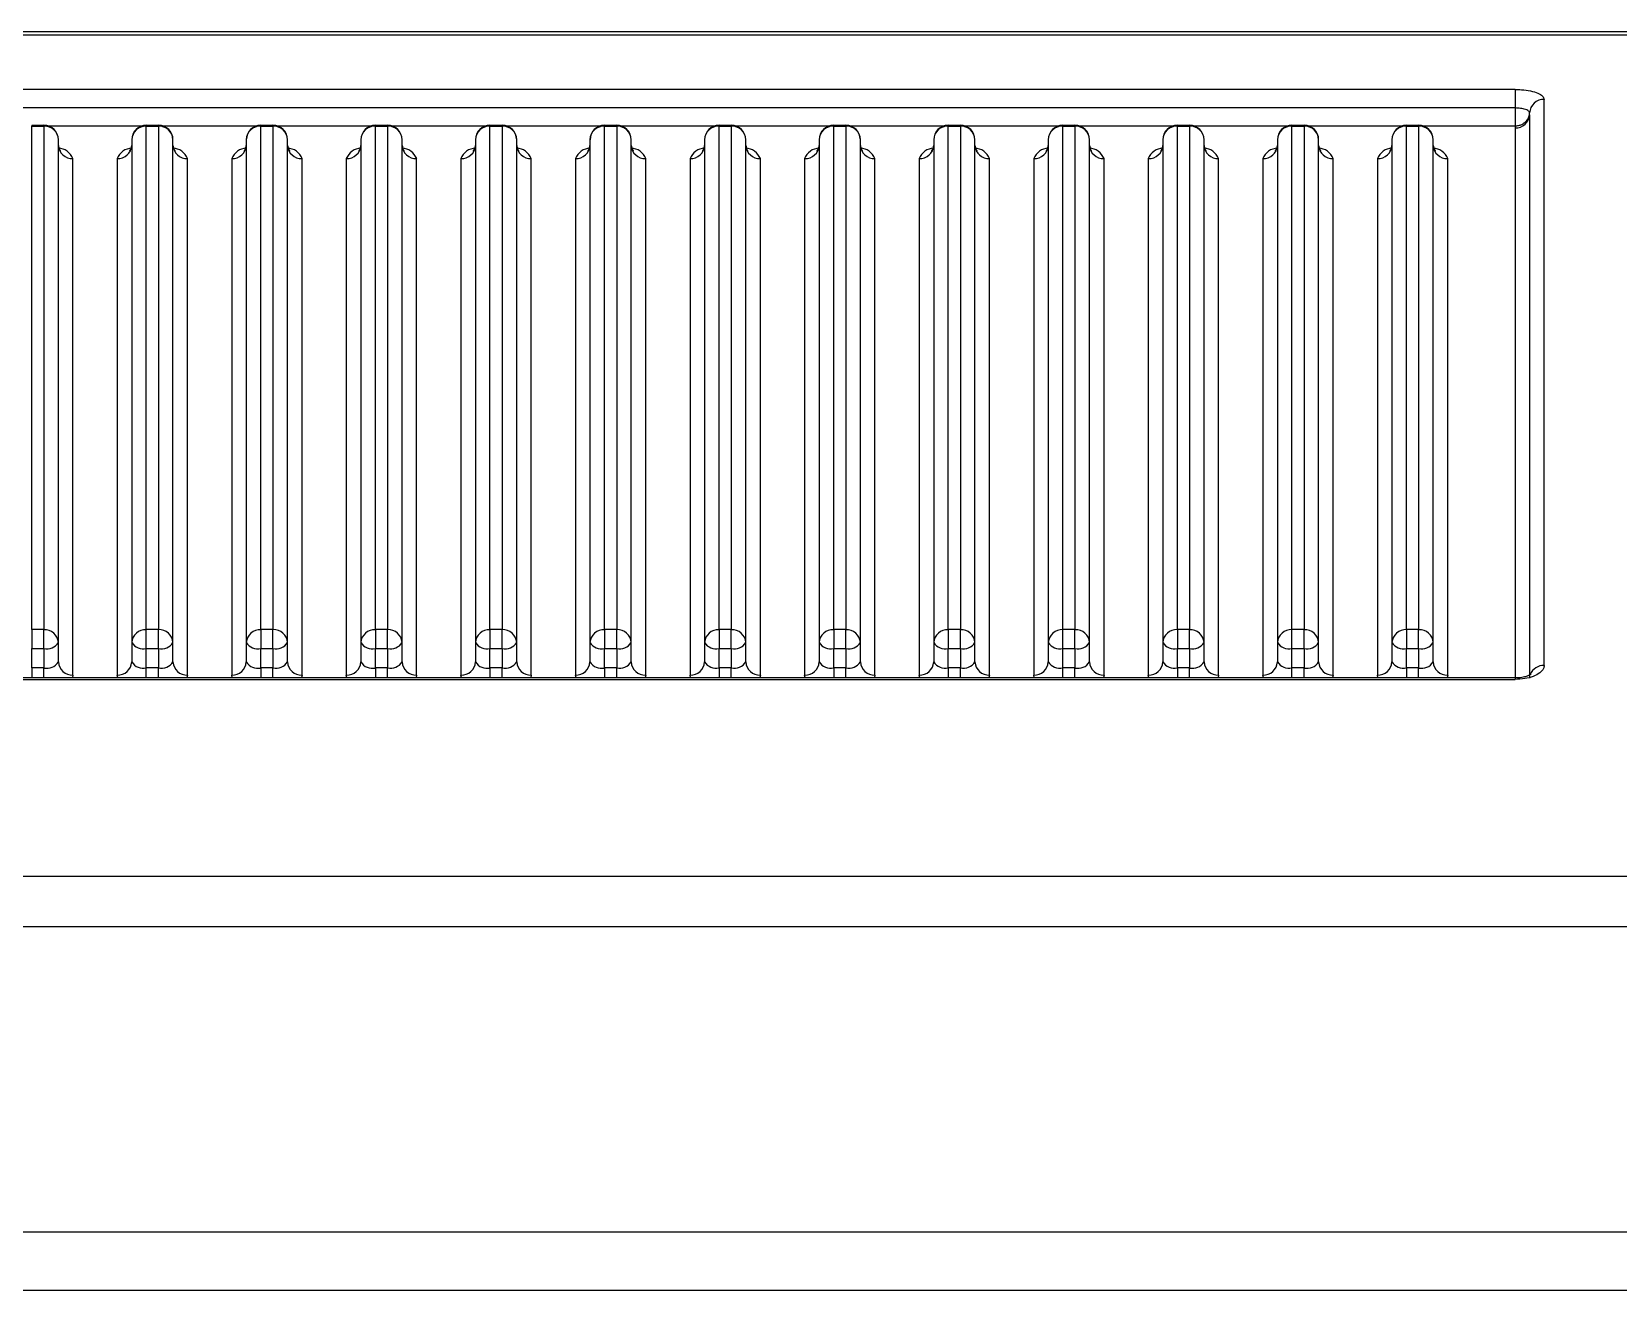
# Model space of a CAD drawing. Header units: millimetres. Extents: x -69706 to 52883, y -6882 to 68885.
# Drawn here: x 5938.3 to 6007.5, y 61153.7 to 61208.6 of the extents above; entities that cross this region are included whole.
import ezdxf

# ---------------------------------------------------------------- set-up
doc = ezdxf.new("R2010")
doc.units = ezdxf.units.MM
doc.layers.add('B2F-H-EQ-P-T20001$0$M-HVAC-EQPM', color=134, linetype='Continuous')

# ---------------------------------------------------------------- blocks, each defined once
blk = doc.blocks.new('B2F-H-EQ-P-T20001$0$CH-B2C-05、09-1000RT_20201019')
at = {"color": 0, "linetype": 'Continuous', "lineweight": 25}
for p, q in [((2330.466, -232.614), (1979.988, -232.614)), ((1979.988, -232.745), (2330.466, -232.745)), ((2088.414, -235.135), (1979.483, -235.135)), ((2088.414, -235.135), (2088.414, -235.938)), ((2088.414, -235.938), (1979.483, -235.938)), ((2089.684, -260.261), (2089.684, -235.564)), ((2023.675, -236.692), (2024.205, -236.692)), ((2023.675, -236.692), (2023.675, -236.731)), ((2023.675, -258.698), (2023.675, -236.731)), ((2023.675, -236.731), (2024.205, -236.731)), ((2024.205, -236.731), (2024.205, -236.692)), ((2024.205, -236.731), (2024.205, -258.698)), ((2024.385, -236.719), (2028.494, -236.719)), ((2028.675, -236.692), (2029.205, -236.692)), ((2028.675, -236.731), (2028.675, -236.692)), ((2028.675, -258.698), (2028.675, -236.731)), ((2028.675, -236.731), (2029.205, -236.731)), ((2029.205, -236.731), (2029.205, -236.692)), ((2029.205, -236.731), (2029.205, -258.698)), ((2029.386, -236.719), (2033.494, -236.719)), ((2033.675, -236.692), (2034.205, -236.692)), ((2033.675, -236.692), (2033.675, -236.731)), ((2033.675, -258.698), (2033.675, -236.731)), ((2033.675, -236.731), (2034.205, -236.731)), ((2034.205, -236.731), (2034.205, -236.692)), ((2034.205, -236.731), (2034.205, -258.698)), ((2034.386, -236.719), (2038.495, -236.719)), ((2038.675, -236.692), (2039.205, -236.692)), ((2038.675, -236.692), (2038.675, -236.731)), ((2038.675, -258.698), (2038.675, -236.731)), ((2038.675, -236.731), (2039.205, -236.731)), ((2039.205, -236.731), (2039.205, -236.692)), ((2039.205, -236.731), (2039.205, -258.698)), ((2039.386, -236.719), (2043.495, -236.719)), ((2043.675, -236.692), (2044.205, -236.692)), ((2043.675, -236.692), (2043.675, -236.731)), ((2043.675, -258.698), (2043.675, -236.731)), ((2043.675, -236.731), (2044.205, -236.731)), ((2044.205, -236.731), (2044.205, -236.692)), ((2044.205, -236.731), (2044.205, -258.698)), ((2044.386, -236.719), (2048.495, -236.719)), ((2048.675, -236.692), (2049.205, -236.692)), ((2048.675, -236.692), (2048.675, -236.731)), ((2048.675, -258.698), (2048.675, -236.731)), ((2048.675, -236.731), (2049.205, -236.731)), ((2049.205, -236.731), (2049.205, -236.692)), ((2049.205, -236.731), (2049.205, -258.698)), ((2049.386, -236.719), (2053.495, -236.719)), ((2053.675, -236.692), (2054.205, -236.692)), ((2053.675, -236.692), (2053.675, -236.731)), ((2053.675, -258.698), (2053.675, -236.731)), ((2053.675, -236.731), (2054.205, -236.731)), ((2054.205, -236.731), (2054.205, -236.692)), ((2054.205, -236.731), (2054.205, -258.698)), ((2054.386, -236.719), (2058.495, -236.719)), ((2058.675, -236.692), (2059.205, -236.692)), ((2058.675, -236.692), (2058.675, -236.731)), ((2058.675, -258.698), (2058.675, -236.731)), ((2058.675, -236.731), (2059.205, -236.731)), ((2059.205, -236.731), (2059.205, -236.692)), ((2059.205, -236.731), (2059.205, -258.698)), ((2059.386, -236.719), (2063.495, -236.719)), ((2063.676, -236.692), (2064.206, -236.692)), ((2063.676, -236.692), (2063.676, -236.731)), ((2063.676, -258.698), (2063.676, -236.731)), ((2063.676, -236.731), (2064.206, -236.731)), ((2064.206, -236.731), (2064.206, -236.692)), ((2064.206, -236.731), (2064.206, -258.698)), ((2064.386, -236.719), (2068.495, -236.719)), ((2068.676, -236.692), (2069.206, -236.692)), ((2068.676, -236.731), (2068.676, -236.692)), ((2068.676, -258.698), (2068.676, -236.731)), ((2068.676, -236.731), (2069.206, -236.731)), ((2069.206, -236.731), (2069.206, -236.692)), ((2069.206, -236.731), (2069.206, -258.698)), ((2069.386, -236.719), (2073.495, -236.719)), ((2073.676, -236.692), (2074.206, -236.692)), ((2073.676, -236.692), (2073.676, -236.731)), ((2073.676, -258.698), (2073.676, -236.731)), ((2073.676, -236.731), (2074.206, -236.731)), ((2074.206, -236.731), (2074.206, -236.692)), ((2074.206, -236.731), (2074.206, -258.698)), ((2074.386, -236.719), (2078.495, -236.719)), ((2078.676, -236.692), (2079.206, -236.692)), ((2078.676, -236.731), (2078.676, -236.692)), ((2078.676, -258.698), (2078.676, -236.731)), ((2078.676, -236.731), (2079.206, -236.731)), ((2079.206, -236.731), (2079.206, -236.692)), ((2079.206, -236.731), (2079.206, -258.698)), ((2079.386, -236.719), (2083.495, -236.719)), ((2083.676, -236.692), (2084.206, -236.692)), ((2083.676, -236.692), (2083.676, -236.731)), ((2083.676, -258.698), (2083.676, -236.731)), ((2083.676, -236.731), (2084.206, -236.731)), ((2084.206, -236.731), (2084.206, -236.692)), ((2084.206, -236.731), (2084.206, -258.698)), ((2084.387, -236.719), (2088.414, -236.719)), ((2088.414, -236.81), (2088.414, -260.792)), ((2089.049, -236.233), (2089.049, -236.153)), ((2089.049, -236.233), (2089.049, -260.82)), ((2024.84, -259.259), (2024.84, -237.327)), ((2028.04, -237.327), (2028.04, -259.259)), ((2029.84, -259.259), (2029.84, -237.327)), ((2033.04, -237.327), (2033.04, -259.259)), ((2034.84, -259.259), (2034.84, -237.327)), ((2038.04, -237.327), (2038.04, -259.259)), ((2039.84, -259.259), (2039.84, -237.327)), ((2043.04, -237.327), (2043.04, -259.259)), ((2044.84, -259.259), (2044.84, -237.327)), ((2048.04, -237.327), (2048.04, -259.259)), ((2049.84, -259.259), (2049.84, -237.327)), ((2053.04, -237.327), (2053.04, -259.259)), ((2054.84, -259.259), (2054.84, -237.327)), ((2058.04, -237.327), (2058.04, -259.259)), ((2059.841, -259.259), (2059.841, -237.327)), ((2063.041, -237.327), (2063.041, -259.259)), ((2064.841, -259.259), (2064.841, -237.327)), ((2068.041, -237.327), (2068.041, -259.259)), ((2069.841, -259.259), (2069.841, -237.327)), ((2073.041, -237.327), (2073.041, -259.259)), ((2074.841, -259.259), (2074.841, -237.327)), ((2078.041, -237.327), (2078.041, -259.259)), ((2079.841, -259.259), (2079.841, -237.327)), ((2083.041, -237.327), (2083.041, -259.259)), ((2084.841, -259.259), (2084.841, -237.327)), ((2025.475, -260.681), (2025.475, -238.147)), ((2027.405, -238.147), (2027.405, -260.681)), ((2030.475, -260.681), (2030.475, -238.147)), ((2032.405, -238.147), (2032.405, -260.681)), ((2035.475, -260.681), (2035.475, -238.147)), ((2037.405, -238.147), (2037.405, -260.681)), ((2040.475, -260.681), (2040.475, -238.147)), ((2042.405, -238.147), (2042.405, -260.681)), ((2045.475, -260.681), (2045.475, -238.147)), ((2047.405, -238.147), (2047.405, -260.681)), ((2050.475, -260.681), (2050.475, -238.147)), ((2052.405, -238.147), (2052.405, -260.681)), ((2055.475, -260.681), (2055.475, -238.147)), ((2057.405, -238.147), (2057.405, -260.681)), ((2060.476, -260.681), (2060.476, -238.147)), ((2062.406, -238.147), (2062.406, -260.681)), ((2065.476, -260.681), (2065.476, -238.147)), ((2067.406, -238.147), (2067.406, -260.681)), ((2070.476, -260.681), (2070.476, -238.147)), ((2072.406, -238.147), (2072.406, -260.681)), ((2075.476, -260.681), (2075.476, -238.147)), ((2077.406, -238.147), (2077.406, -260.681)), ((2080.476, -260.681), (2080.476, -238.147)), ((2082.406, -238.147), (2082.406, -260.681)), ((2085.476, -260.681), (2085.476, -238.147)), ((2023.675, -258.698), (2023.675, -259.525)), ((2024.205, -258.698), (2023.675, -258.698)), ((2024.205, -259.525), (2024.205, -258.698)), ((2028.675, -259.525), (2028.675, -258.698)), ((2029.205, -258.698), (2028.675, -258.698)), ((2029.205, -259.525), (2029.205, -258.698)), ((2034.205, -258.698), (2033.675, -258.698)), ((2033.675, -258.698), (2033.675, -259.525)), ((2034.205, -259.525), (2034.205, -258.698)), ((2039.205, -258.698), (2038.675, -258.698)), ((2038.675, -258.698), (2038.675, -259.525)), ((2039.205, -259.525), (2039.205, -258.698)), ((2043.675, -258.698), (2043.675, -259.525)), ((2044.205, -258.698), (2043.675, -258.698)), ((2044.205, -259.525), (2044.205, -258.698)), ((2049.205, -258.698), (2048.675, -258.698)), ((2048.675, -258.698), (2048.675, -259.525)), ((2049.205, -259.525), (2049.205, -258.698)), ((2053.675, -258.698), (2053.675, -259.525)), ((2054.205, -258.698), (2053.675, -258.698)), ((2054.205, -259.525), (2054.205, -258.698)), ((2059.205, -258.698), (2058.675, -258.698)), ((2058.675, -258.698), (2058.675, -259.525)), ((2059.205, -259.525), (2059.205, -258.698)), ((2063.676, -258.698), (2063.676, -259.525)), ((2064.206, -258.698), (2063.676, -258.698)), ((2064.206, -259.525), (2064.206, -258.698)), ((2069.206, -258.698), (2068.676, -258.698)), ((2068.676, -259.525), (2068.676, -258.698)), ((2069.206, -259.525), (2069.206, -258.698)), ((2074.206, -258.698), (2073.676, -258.698)), ((2073.676, -258.698), (2073.676, -259.525)), ((2074.206, -259.525), (2074.206, -258.698)), ((2078.676, -259.525), (2078.676, -258.698)), ((2079.206, -258.698), (2078.676, -258.698)), ((2079.206, -259.525), (2079.206, -258.698)), ((2083.676, -258.698), (2083.676, -259.525)), ((2084.206, -258.698), (2083.676, -258.698)), ((2084.206, -259.525), (2084.206, -258.698)), ((2023.675, -259.525), (2024.205, -259.525)), ((2023.675, -260.37), (2023.675, -259.525)), ((2024.205, -259.525), (2024.205, -260.37)), ((2024.84, -260.104), (2024.84, -259.259)), ((2028.04, -259.259), (2028.04, -260.104)), ((2028.675, -259.525), (2029.205, -259.525)), ((2028.675, -260.37), (2028.675, -259.525)), ((2029.205, -259.525), (2029.205, -260.37)), ((2029.84, -260.104), (2029.84, -259.259)), ((2033.04, -259.259), (2033.04, -260.104)), ((2033.675, -259.525), (2034.205, -259.525)), ((2033.675, -260.37), (2033.675, -259.525)), ((2034.205, -259.525), (2034.205, -260.37)), ((2034.84, -260.104), (2034.84, -259.259)), ((2038.04, -259.259), (2038.04, -260.104)), ((2038.675, -259.525), (2039.205, -259.525)), ((2038.675, -260.37), (2038.675, -259.525)), ((2039.205, -259.525), (2039.205, -260.37)), ((2039.84, -260.104), (2039.84, -259.259)), ((2043.04, -259.259), (2043.04, -260.104)), ((2043.675, -259.525), (2044.205, -259.525)), ((2043.675, -260.37), (2043.675, -259.525)), ((2044.205, -259.525), (2044.205, -260.37)), ((2044.84, -260.104), (2044.84, -259.259)), ((2048.04, -259.259), (2048.04, -260.104)), ((2048.675, -259.525), (2049.205, -259.525)), ((2048.675, -260.37), (2048.675, -259.525)), ((2049.205, -259.525), (2049.205, -260.37)), ((2049.84, -260.104), (2049.84, -259.259)), ((2053.04, -259.259), (2053.04, -260.104)), ((2053.675, -259.525), (2054.205, -259.525)), ((2053.675, -260.37), (2053.675, -259.525)), ((2054.205, -259.525), (2054.205, -260.37)), ((2054.84, -260.104), (2054.84, -259.259)), ((2058.04, -259.259), (2058.04, -260.104)), ((2058.675, -259.525), (2059.205, -259.525)), ((2058.675, -260.37), (2058.675, -259.525)), ((2059.205, -259.525), (2059.205, -260.37)), ((2059.841, -260.104), (2059.841, -259.259)), ((2063.041, -259.259), (2063.041, -260.104)), ((2063.676, -259.525), (2064.206, -259.525)), ((2063.676, -260.37), (2063.676, -259.525)), ((2064.206, -259.525), (2064.206, -260.37)), ((2064.841, -260.104), (2064.841, -259.259)), ((2068.041, -259.259), (2068.041, -260.104)), ((2068.676, -259.525), (2069.206, -259.525)), ((2068.676, -260.37), (2068.676, -259.525)), ((2069.206, -259.525), (2069.206, -260.37)), ((2069.841, -260.104), (2069.841, -259.259)), ((2073.041, -259.259), (2073.041, -260.104)), ((2073.676, -259.525), (2074.206, -259.525)), ((2073.676, -260.37), (2073.676, -259.525)), ((2074.206, -259.525), (2074.206, -260.37)), ((2074.841, -260.104), (2074.841, -259.259)), ((2078.041, -259.259), (2078.041, -260.104)), ((2078.676, -259.525), (2079.206, -259.525)), ((2078.676, -260.37), (2078.676, -259.525)), ((2079.206, -259.525), (2079.206, -260.37)), ((2079.841, -260.104), (2079.841, -259.259)), ((2083.041, -259.259), (2083.041, -260.104)), ((2083.676, -259.525), (2084.206, -259.525)), ((2083.676, -260.37), (2083.676, -259.525)), ((2084.206, -259.525), (2084.206, -260.37)), ((2084.841, -260.104), (2084.841, -259.259)), ((1979.483, -260.792), (2088.414, -260.792)), ((1979.483, -260.869), (2088.414, -260.869)), ((2024.205, -260.37), (2023.675, -260.37)), ((2023.675, -260.37), (2023.675, -260.792)), ((2024.205, -260.792), (2024.205, -260.37)), ((2029.205, -260.37), (2028.675, -260.37)), ((2028.675, -260.792), (2028.675, -260.37)), ((2029.205, -260.792), (2029.205, -260.37)), ((2034.205, -260.37), (2033.675, -260.37)), ((2033.675, -260.37), (2033.675, -260.792)), ((2034.205, -260.792), (2034.205, -260.37)), ((2039.205, -260.37), (2038.675, -260.37)), ((2038.675, -260.37), (2038.675, -260.792)), ((2039.205, -260.792), (2039.205, -260.37)), ((2044.205, -260.37), (2043.675, -260.37)), ((2043.675, -260.37), (2043.675, -260.792)), ((2044.205, -260.792), (2044.205, -260.37)), ((2049.205, -260.37), (2048.675, -260.37)), ((2048.675, -260.37), (2048.675, -260.792)), ((2049.205, -260.792), (2049.205, -260.37)), ((2054.205, -260.37), (2053.675, -260.37)), ((2053.675, -260.37), (2053.675, -260.792)), ((2054.205, -260.792), (2054.205, -260.37)), ((2059.205, -260.37), (2058.675, -260.37)), ((2058.675, -260.37), (2058.675, -260.792)), ((2059.205, -260.792), (2059.205, -260.37)), ((2064.206, -260.37), (2063.676, -260.37)), ((2063.676, -260.37), (2063.676, -260.792)), ((2064.206, -260.792), (2064.206, -260.37)), ((2069.206, -260.37), (2068.676, -260.37)), ((2068.676, -260.792), (2068.676, -260.37)), ((2069.206, -260.792), (2069.206, -260.37)), ((2074.206, -260.37), (2073.676, -260.37)), ((2073.676, -260.37), (2073.676, -260.792)), ((2074.206, -260.792), (2074.206, -260.37)), ((2079.206, -260.37), (2078.676, -260.37)), ((2078.676, -260.792), (2078.676, -260.37)), ((2079.206, -260.792), (2079.206, -260.37)), ((2084.206, -260.37), (2083.676, -260.37)), ((2083.676, -260.37), (2083.676, -260.792)), ((2084.206, -260.792), (2084.206, -260.37)), ((2088.414, -260.792), (2088.414, -260.869)), ((2415.337, -269.472), (1895.117, -269.472)), ((1895.117, -271.648), (2415.337, -271.648)), ((2415.337, -284.975), (1895.117, -284.975)), ((1895.117, -287.515), (2415.337, -287.515))]:
    blk.add_line(p, q, dxfattribs=at)
at = {"color": 0, "linetype": 'Continuous', "lineweight": 25, "flags": 128}
for points in [[(2025.475, -260.681), (2025.45, -260.785), (2025.447, -260.792)], [(2027.433, -260.792), (2027.429, -260.785), (2027.405, -260.681)], [(2030.475, -260.681), (2030.451, -260.785), (2030.447, -260.792)], [(2032.433, -260.792), (2032.429, -260.785), (2032.405, -260.681)], [(2035.475, -260.681), (2035.451, -260.785), (2035.447, -260.792)], [(2037.433, -260.792), (2037.429, -260.785), (2037.405, -260.681)], [(2040.475, -260.681), (2040.451, -260.785), (2040.447, -260.792)], [(2042.433, -260.792), (2042.43, -260.785), (2042.405, -260.681)], [(2045.475, -260.681), (2045.451, -260.785), (2045.447, -260.792)], [(2047.433, -260.792), (2047.43, -260.785), (2047.405, -260.681)], [(2050.475, -260.681), (2050.451, -260.785), (2050.447, -260.792)], [(2052.433, -260.792), (2052.43, -260.785), (2052.405, -260.681)], [(2055.475, -260.681), (2055.451, -260.785), (2055.447, -260.792)], [(2057.433, -260.792), (2057.43, -260.785), (2057.405, -260.681)], [(2060.476, -260.681), (2060.451, -260.785), (2060.448, -260.792)], [(2062.433, -260.792), (2062.43, -260.785), (2062.406, -260.681)], [(2065.476, -260.681), (2065.451, -260.785), (2065.448, -260.792)], [(2067.434, -260.792), (2067.43, -260.785), (2067.406, -260.681)], [(2070.476, -260.681), (2070.451, -260.785), (2070.448, -260.792)], [(2072.434, -260.792), (2072.43, -260.785), (2072.406, -260.681)], [(2075.476, -260.681), (2075.451, -260.785), (2075.448, -260.792)], [(2077.434, -260.792), (2077.43, -260.785), (2077.406, -260.681)], [(2080.476, -260.681), (2080.451, -260.785), (2080.448, -260.792)], [(2082.434, -260.792), (2082.43, -260.785), (2082.406, -260.681)], [(2085.476, -260.681), (2085.452, -260.785), (2085.448, -260.792)]]:
    blk.add_lwpolyline(points, dxfattribs=at)
at = {"color": 0, "linetype": 'Continuous', "lineweight": 25}
for centre, radius, start, end in [((2089.667, -236.182), 0.618, 88.38012, 177.33641), ((2024.205, -237.327), 0.635, 0, 90), ((2024.224, -237.348), 0.616, 1.87217, 91.74437), ((2028.675, -237.327), 0.635, 90, 180), ((2028.656, -237.348), 0.616, 88.2451, 178.12762), ((2029.205, -237.327), 0.635, 0, 90), ((2029.224, -237.348), 0.617, 1.89412, 91.73316), ((2033.675, -237.327), 0.635, 90, 180), ((2033.656, -237.348), 0.617, 88.25601, 178.11671), ((2034.205, -237.327), 0.635, 0, 90), ((2034.224, -237.348), 0.617, 1.89412, 91.73316), ((2038.675, -237.327), 0.635, 90, 180), ((2038.656, -237.348), 0.617, 88.25601, 178.11671), ((2039.205, -237.327), 0.635, 0, 90), ((2039.224, -237.348), 0.617, 1.89412, 91.73316), ((2043.675, -237.327), 0.635, 90, 180), ((2043.656, -237.348), 0.617, 88.25601, 178.11671), ((2044.205, -237.327), 0.635, 0, 90), ((2044.224, -237.348), 0.617, 1.89412, 91.73316), ((2048.675, -237.327), 0.635, 90, 180), ((2048.657, -237.348), 0.617, 88.25601, 178.11671), ((2049.205, -237.327), 0.635, 0, 90), ((2049.224, -237.348), 0.617, 1.89412, 91.73316), ((2053.675, -237.327), 0.635, 90, 180), ((2053.657, -237.348), 0.617, 88.26061, 178.11211), ((2054.205, -237.327), 0.635, 0, 90), ((2054.224, -237.348), 0.617, 1.88789, 91.73939), ((2058.675, -237.327), 0.635, 90, 180), ((2058.657, -237.348), 0.617, 88.26061, 178.11211), ((2059.205, -237.327), 0.635, 0, 90), ((2059.224, -237.348), 0.617, 1.88789, 91.73939), ((2063.676, -237.327), 0.635, 90, 180), ((2063.657, -237.348), 0.617, 88.26061, 178.11211), ((2064.206, -237.327), 0.635, 0, 90), ((2064.224, -237.348), 0.617, 1.88789, 91.73939), ((2068.676, -237.327), 0.635, 90, 180), ((2068.657, -237.348), 0.617, 88.26684, 178.10588), ((2069.206, -237.327), 0.635, 0, 90), ((2069.224, -237.348), 0.617, 1.88329, 91.74399), ((2073.676, -237.327), 0.635, 90, 180), ((2073.657, -237.348), 0.617, 88.26684, 178.10588), ((2074.206, -237.327), 0.635, 0, 90), ((2074.225, -237.348), 0.617, 1.88329, 91.74399), ((2078.676, -237.327), 0.635, 90, 180), ((2078.657, -237.348), 0.617, 88.26684, 178.10588), ((2079.206, -237.327), 0.635, 0, 90), ((2079.225, -237.348), 0.617, 1.88329, 91.74399), ((2083.676, -237.327), 0.635, 90, 180), ((2083.657, -237.348), 0.617, 88.26684, 178.10588), ((2084.206, -237.327), 0.635, 0, 90), ((2084.225, -237.348), 0.617, 1.88329, 91.74399), ((2088.442, -236.202), 0.608, 267.35685, 357.13482), ((2025.447, -237.54), 0.608, 182.91149, 272.62041), ((2024.788, -238.426), 0.741, 22.09969, 86.01714), ((2027.433, -237.54), 0.608, 267.35766, 357.11043), ((2028.092, -238.426), 0.741, 94.00142, 157.88174), ((2030.447, -237.54), 0.608, 182.88924, 272.63195), ((2029.788, -238.426), 0.741, 22.09376, 86.01285), ((2032.433, -237.54), 0.608, 267.35766, 357.11043), ((2033.092, -238.426), 0.741, 94.00142, 157.88174), ((2035.447, -237.54), 0.608, 182.88924, 272.63195), ((2034.789, -238.426), 0.741, 22.09376, 86.01285), ((2037.433, -237.54), 0.608, 267.35766, 357.11043), ((2038.092, -238.426), 0.741, 94.00142, 157.88174), ((2040.447, -237.54), 0.608, 182.88924, 272.63195), ((2039.789, -238.426), 0.741, 22.09376, 86.01285), ((2042.433, -237.54), 0.608, 267.35766, 357.11043), ((2043.092, -238.426), 0.741, 94.00142, 157.88174), ((2045.447, -237.54), 0.608, 182.88924, 272.63195), ((2044.789, -238.426), 0.741, 22.09376, 86.01285), ((2047.433, -237.54), 0.608, 267.35766, 357.11043), ((2048.092, -238.426), 0.741, 94.00142, 157.88174), ((2050.447, -237.54), 0.608, 182.88924, 272.63195), ((2049.789, -238.426), 0.741, 22.09376, 86.01285), ((2052.433, -237.54), 0.608, 267.35766, 357.11043), ((2053.092, -238.426), 0.741, 94.00142, 157.88174), ((2055.447, -237.54), 0.608, 182.88924, 272.63195), ((2054.789, -238.426), 0.741, 22.09376, 86.01285), ((2057.433, -237.54), 0.608, 267.35766, 357.11043), ((2058.092, -238.426), 0.741, 94.00142, 157.88174), ((2060.448, -237.54), 0.608, 182.88957, 272.64234), ((2059.789, -238.426), 0.741, 22.11826, 85.99858), ((2062.434, -237.54), 0.608, 267.36805, 357.11076), ((2063.092, -238.426), 0.741, 93.98715, 157.90624), ((2065.448, -237.54), 0.608, 182.88957, 272.64234), ((2064.789, -238.426), 0.741, 22.11826, 85.99858), ((2067.434, -237.54), 0.608, 267.36805, 357.11076), ((2068.092, -238.426), 0.741, 93.98715, 157.90624), ((2070.448, -237.54), 0.608, 182.88957, 272.64234), ((2069.789, -238.426), 0.741, 22.11826, 85.99858), ((2072.434, -237.54), 0.608, 267.36805, 357.11076), ((2073.092, -238.426), 0.741, 93.98715, 157.90624), ((2075.448, -237.54), 0.608, 182.88957, 272.64234), ((2074.789, -238.426), 0.741, 22.11826, 85.99858), ((2077.434, -237.54), 0.608, 267.36805, 357.11076), ((2078.092, -238.426), 0.741, 93.98715, 157.90624), ((2080.448, -237.54), 0.608, 182.88957, 272.64234), ((2079.789, -238.426), 0.741, 22.11826, 85.99858), ((2082.434, -237.54), 0.608, 267.36805, 357.11076), ((2083.092, -238.426), 0.741, 93.98715, 157.90624), ((2085.448, -237.54), 0.608, 182.88957, 272.64234), ((2084.789, -238.426), 0.741, 22.11826, 85.99858), ((2024.24, -259.299), 0.601, 3.74158, 93.33144), ((2028.64, -259.299), 0.601, 86.65829, 176.25802), ((2029.24, -259.299), 0.602, 3.76404, 93.31966), ((2033.64, -259.299), 0.601, 86.66931, 176.247), ((2034.24, -259.299), 0.602, 3.76404, 93.31966), ((2038.64, -259.299), 0.601, 86.66931, 176.247), ((2039.24, -259.299), 0.602, 3.76404, 93.31966), ((2043.64, -259.299), 0.601, 86.66931, 176.247), ((2044.24, -259.299), 0.602, 3.76404, 93.31966), ((2048.64, -259.299), 0.601, 86.66931, 176.247), ((2049.24, -259.299), 0.602, 3.76404, 93.31966), ((2053.64, -259.299), 0.601, 86.674, 176.2423), ((2054.24, -259.299), 0.601, 3.7577, 93.326), ((2058.641, -259.299), 0.601, 86.674, 176.2423), ((2059.24, -259.299), 0.601, 3.7577, 93.326), ((2063.641, -259.299), 0.601, 86.674, 176.2423), ((2064.24, -259.299), 0.601, 3.7577, 93.326), ((2068.641, -259.299), 0.602, 86.68034, 176.23596), ((2069.241, -259.299), 0.601, 3.753, 93.33069), ((2073.641, -259.299), 0.602, 86.68034, 176.23596), ((2074.241, -259.299), 0.601, 3.753, 93.33069), ((2078.641, -259.299), 0.602, 86.68034, 176.23596), ((2079.241, -259.299), 0.601, 3.753, 93.33069), ((2083.641, -259.299), 0.602, 86.68034, 176.23596), ((2084.241, -259.299), 0.601, 3.753, 93.33069), ((2024.336, -258.947), 0.593, 257.2343, 328.2039), ((2028.544, -258.947), 0.593, 211.79725, 282.77223), ((2029.336, -258.947), 0.593, 257.25156, 328.17897), ((2033.544, -258.947), 0.593, 211.80864, 282.76083), ((2034.336, -258.947), 0.593, 257.25156, 328.17897), ((2038.544, -258.947), 0.593, 211.80864, 282.76083), ((2039.336, -258.947), 0.593, 257.25156, 328.17897), ((2043.544, -258.947), 0.593, 211.80864, 282.76083), ((2044.336, -258.947), 0.593, 257.25156, 328.17897), ((2048.544, -258.947), 0.593, 211.80864, 282.76083), ((2049.336, -258.947), 0.593, 257.25156, 328.17897), ((2053.544, -258.947), 0.593, 211.81407, 282.7554), ((2054.336, -258.947), 0.593, 257.2446, 328.18593), ((2058.544, -258.947), 0.593, 211.81407, 282.7554), ((2059.336, -258.947), 0.593, 257.2446, 328.18593), ((2063.545, -258.947), 0.593, 211.81407, 282.7554), ((2064.337, -258.947), 0.593, 257.2446, 328.18593), ((2068.545, -258.947), 0.593, 211.82103, 282.74844), ((2069.337, -258.947), 0.593, 257.23917, 328.19136), ((2073.545, -258.947), 0.593, 211.82103, 282.74844), ((2074.337, -258.947), 0.593, 257.23917, 328.19136), ((2078.545, -258.947), 0.593, 211.82103, 282.74844), ((2079.337, -258.947), 0.593, 257.23917, 328.19136), ((2083.545, -258.947), 0.593, 211.82103, 282.74844), ((2084.337, -258.947), 0.593, 257.23917, 328.19136), ((2024.336, -259.792), 0.593, 257.2343, 328.2039), ((2025.447, -260.073), 0.608, 182.91149, 272.62041), ((2027.433, -260.074), 0.608, 267.35766, 357.11043), ((2028.544, -259.792), 0.593, 211.79725, 282.77223), ((2029.336, -259.791), 0.593, 257.25156, 328.17897), ((2030.447, -260.074), 0.608, 182.88924, 272.63195), ((2032.433, -260.074), 0.608, 267.35766, 357.11043), ((2033.544, -259.792), 0.593, 211.80864, 282.76083), ((2034.336, -259.791), 0.593, 257.25156, 328.17897), ((2035.447, -260.074), 0.608, 182.88924, 272.63195), ((2037.433, -260.074), 0.608, 267.35766, 357.11043), ((2038.544, -259.792), 0.593, 211.80864, 282.76083), ((2039.336, -259.791), 0.593, 257.25156, 328.17897), ((2040.447, -260.074), 0.608, 182.88924, 272.63195), ((2042.433, -260.074), 0.608, 267.35766, 357.11043), ((2043.544, -259.792), 0.593, 211.80864, 282.76083), ((2044.336, -259.791), 0.593, 257.25156, 328.17897), ((2045.447, -260.074), 0.608, 182.88924, 272.63195), ((2047.433, -260.074), 0.608, 267.35766, 357.11043), ((2048.544, -259.792), 0.593, 211.80864, 282.76083), ((2049.336, -259.791), 0.593, 257.25156, 328.17897), ((2050.447, -260.074), 0.608, 182.88924, 272.63195), ((2052.433, -260.074), 0.608, 267.35766, 357.11043), ((2053.544, -259.791), 0.593, 211.81407, 282.7554), ((2054.336, -259.791), 0.593, 257.2446, 328.18593), ((2055.447, -260.074), 0.608, 182.88924, 272.63195), ((2057.433, -260.074), 0.608, 267.35766, 357.11043), ((2058.544, -259.791), 0.593, 211.81407, 282.7554), ((2059.336, -259.791), 0.593, 257.2446, 328.18593), ((2060.448, -260.074), 0.608, 182.88957, 272.64234), ((2062.434, -260.074), 0.608, 267.36805, 357.11076), ((2063.545, -259.791), 0.593, 211.81407, 282.7554), ((2064.337, -259.791), 0.593, 257.2446, 328.18593), ((2065.448, -260.074), 0.608, 182.88957, 272.64234), ((2067.434, -260.074), 0.608, 267.36805, 357.11076), ((2068.545, -259.791), 0.593, 211.82103, 282.74844), ((2069.337, -259.792), 0.593, 257.23917, 328.19136), ((2070.448, -260.074), 0.608, 182.88957, 272.64234), ((2072.434, -260.074), 0.608, 267.36805, 357.11076), ((2073.545, -259.791), 0.593, 211.82103, 282.74844), ((2074.337, -259.792), 0.593, 257.23917, 328.19136), ((2075.448, -260.074), 0.608, 182.88957, 272.64234), ((2077.434, -260.074), 0.608, 267.36805, 357.11076), ((2078.545, -259.791), 0.593, 211.82103, 282.74844), ((2079.337, -259.792), 0.593, 257.23917, 328.19136), ((2080.448, -260.074), 0.608, 182.88957, 272.64234), ((2082.434, -260.074), 0.608, 267.36805, 357.11076), ((2083.545, -259.791), 0.593, 211.82103, 282.74844), ((2084.337, -259.792), 0.593, 257.23917, 328.19136), ((2085.448, -260.074), 0.608, 182.88957, 272.64234), ((2089.656, -260.883), 0.623, 87.45113, 157.81686)]:
    blk.add_arc(centre, radius, start, end, dxfattribs=at)
for points, knots in [([(2088.414, -235.135), (2088.506, -235.137), (2088.741, -235.142), (2089.097, -235.193), (2089.421, -235.29), (2089.642, -235.418), (2089.67, -235.515), (2089.684, -235.564)], [0, 0, 0, 0, 0.138357, 0.352825, 0.568209, 0.784092, 1, 1, 1, 1]), ([(2089.049, -236.153), (2089.044, -236.134), (2089.036, -236.099), (2088.97, -236.049), (2088.879, -236.007), (2088.765, -235.975), (2088.616, -235.948), (2088.494, -235.942), (2088.414, -235.938)], [0, 0, 0, 0, 0.178706, 0.321922, 0.500135, 0.633892, 0.762143, 1, 1, 1, 1]), ([(2088.414, -235.938), (2088.414, -236.014), (2088.414, -236.166), (2088.414, -236.398), (2088.414, -236.598), (2088.414, -236.679), (2088.414, -236.719)], [0, 0, 0, 0, 0.250103, 0.499928, 0.749915, 1, 1, 1, 1]), ([(2088.414, -236.719), (2088.465, -236.716), (2088.565, -236.71), (2088.702, -236.662), (2088.817, -236.595), (2088.933, -236.489), (2089.028, -236.34), (2089.042, -236.212), (2089.049, -236.153)], [0, 0, 0, 0, 0.155689, 0.302715, 0.440929, 0.570545, 0.802481, 1, 1, 1, 1]), ([(2088.414, -236.719), (2088.414, -236.719), (2088.414, -236.749), (2088.414, -236.78), (2088.414, -236.81)], [0, 0, 0, 0, 0.024337, 1, 1, 1, 1]), ([(2024.84, -237.571), (2024.853, -237.647), (2024.872, -237.766), (2024.937, -237.823), (2024.929, -237.817), (2024.928, -237.816)], [0, 0, 0, 0, 0.584603, 0.914946, 1, 1, 1, 1]), ([(2027.952, -237.816), (2027.95, -237.817), (2027.943, -237.822), (2027.995, -237.772), (2028.035, -237.667), (2028.039, -237.591), (2028.04, -237.571)], [0, 0, 0, 0, 0.086158, 0.427737, 0.8455, 1, 1, 1, 1]), ([(2029.84, -237.571), (2029.853, -237.647), (2029.873, -237.766), (2029.938, -237.823), (2029.929, -237.817), (2029.928, -237.816)], [0, 0, 0, 0, 0.584591, 0.914943, 1, 1, 1, 1]), ([(2032.952, -237.816), (2032.95, -237.817), (2032.943, -237.822), (2032.995, -237.772), (2033.035, -237.667), (2033.039, -237.591), (2033.04, -237.571)], [0, 0, 0, 0, 0.086158, 0.427737, 0.8455, 1, 1, 1, 1]), ([(2034.84, -237.571), (2034.853, -237.647), (2034.873, -237.766), (2034.938, -237.823), (2034.929, -237.817), (2034.928, -237.816)], [0, 0, 0, 0, 0.584591, 0.914943, 1, 1, 1, 1]), ([(2037.952, -237.816), (2037.95, -237.817), (2037.943, -237.822), (2037.995, -237.772), (2038.035, -237.667), (2038.039, -237.591), (2038.04, -237.571)], [0, 0, 0, 0, 0.086158, 0.427737, 0.8455, 1, 1, 1, 1]), ([(2039.84, -237.571), (2039.853, -237.647), (2039.873, -237.766), (2039.938, -237.823), (2039.93, -237.817), (2039.928, -237.816)], [0, 0, 0, 0, 0.584599, 0.914956, 1, 1, 1, 1]), ([(2042.952, -237.816), (2042.951, -237.817), (2042.943, -237.822), (2042.995, -237.772), (2043.036, -237.667), (2043.039, -237.591), (2043.04, -237.571)], [0, 0, 0, 0, 0.086158, 0.427737, 0.8455, 1, 1, 1, 1]), ([(2044.84, -237.571), (2044.853, -237.647), (2044.873, -237.766), (2044.938, -237.823), (2044.93, -237.817), (2044.928, -237.816)], [0, 0, 0, 0, 0.584599, 0.914956, 1, 1, 1, 1]), ([(2047.952, -237.816), (2047.951, -237.817), (2047.943, -237.822), (2047.995, -237.772), (2048.036, -237.667), (2048.039, -237.591), (2048.04, -237.571)], [0, 0, 0, 0, 0.086158, 0.427737, 0.8455, 1, 1, 1, 1]), ([(2049.84, -237.571), (2049.853, -237.647), (2049.873, -237.766), (2049.938, -237.823), (2049.93, -237.817), (2049.928, -237.816)], [0, 0, 0, 0, 0.584599, 0.914956, 1, 1, 1, 1]), ([(2052.952, -237.816), (2052.951, -237.817), (2052.943, -237.822), (2052.995, -237.772), (2053.036, -237.667), (2053.039, -237.591), (2053.04, -237.571)], [0, 0, 0, 0, 0.086158, 0.427773, 0.8455, 1, 1, 1, 1]), ([(2054.84, -237.571), (2054.853, -237.647), (2054.873, -237.766), (2054.938, -237.823), (2054.93, -237.817), (2054.928, -237.816)], [0, 0, 0, 0, 0.584632, 0.914955, 1, 1, 1, 1]), ([(2057.952, -237.816), (2057.951, -237.817), (2057.943, -237.822), (2057.995, -237.772), (2058.036, -237.667), (2058.039, -237.591), (2058.04, -237.571)], [0, 0, 0, 0, 0.086158, 0.427773, 0.8455, 1, 1, 1, 1]), ([(2059.841, -237.571), (2059.853, -237.647), (2059.873, -237.766), (2059.938, -237.823), (2059.93, -237.817), (2059.928, -237.816)], [0, 0, 0, 0, 0.584632, 0.914955, 1, 1, 1, 1]), ([(2062.952, -237.816), (2062.951, -237.817), (2062.944, -237.822), (2062.995, -237.772), (2063.036, -237.667), (2063.04, -237.591), (2063.041, -237.571)], [0, 0, 0, 0, 0.086156, 0.427762, 0.845514, 1, 1, 1, 1]), ([(2064.841, -237.571), (2064.853, -237.647), (2064.873, -237.766), (2064.938, -237.823), (2064.93, -237.817), (2064.928, -237.816)], [0, 0, 0, 0, 0.584632, 0.914955, 1, 1, 1, 1]), ([(2067.953, -237.816), (2067.951, -237.817), (2067.944, -237.822), (2067.996, -237.772), (2068.036, -237.667), (2068.04, -237.591), (2068.041, -237.571)], [0, 0, 0, 0, 0.086156, 0.427762, 0.845514, 1, 1, 1, 1]), ([(2069.841, -237.571), (2069.854, -237.647), (2069.874, -237.766), (2069.938, -237.823), (2069.93, -237.817), (2069.928, -237.816)], [0, 0, 0, 0, 0.584632, 0.914955, 1, 1, 1, 1]), ([(2072.953, -237.816), (2072.951, -237.817), (2072.944, -237.822), (2072.996, -237.772), (2073.036, -237.667), (2073.04, -237.591), (2073.041, -237.571)], [0, 0, 0, 0, 0.086156, 0.427762, 0.845514, 1, 1, 1, 1]), ([(2074.841, -237.571), (2074.854, -237.647), (2074.874, -237.766), (2074.938, -237.823), (2074.93, -237.817), (2074.929, -237.816)], [0, 0, 0, 0, 0.584632, 0.914955, 1, 1, 1, 1]), ([(2077.953, -237.816), (2077.951, -237.817), (2077.944, -237.822), (2077.996, -237.772), (2078.036, -237.667), (2078.04, -237.591), (2078.041, -237.571)], [0, 0, 0, 0, 0.086167, 0.427768, 0.845516, 1, 1, 1, 1]), ([(2079.841, -237.571), (2079.854, -237.647), (2079.874, -237.766), (2079.938, -237.823), (2079.93, -237.817), (2079.929, -237.816)], [0, 0, 0, 0, 0.584632, 0.914955, 1, 1, 1, 1]), ([(2082.953, -237.816), (2082.951, -237.817), (2082.944, -237.822), (2082.996, -237.772), (2083.036, -237.667), (2083.04, -237.591), (2083.041, -237.571)], [0, 0, 0, 0, 0.086167, 0.427768, 0.845516, 1, 1, 1, 1]), ([(2084.841, -237.571), (2084.854, -237.647), (2084.874, -237.766), (2084.938, -237.823), (2084.93, -237.817), (2084.929, -237.816)], [0, 0, 0, 0, 0.584632, 0.914955, 1, 1, 1, 1]), ([(2089.684, -260.261), (2089.678, -260.306), (2089.662, -260.419), (2089.509, -260.59), (2089.222, -260.744), (2088.842, -260.849), (2088.557, -260.862), (2088.414, -260.869)], [0, 0, 0, 0, 0.142734, 0.357684, 0.571974, 0.78603, 1, 1, 1, 1]), ([(2088.414, -260.788), (2088.442, -260.789), (2088.564, -260.793), (2088.763, -260.765), (2088.963, -260.711), (2089.076, -260.661), (2089.115, -260.627), (2089.108, -260.635), (2089.107, -260.637)], [0, 0, 0, 0, 0.077936, 0.350234, 0.577784, 0.780357, 0.95761, 1, 1, 1, 1])]:
    blk.add_open_spline(points, degree=3, knots=knots, dxfattribs=at)

msp = doc.modelspace()

# ---------------------------------------------------------------- block references
at = {"layer": 'B2F-H-EQ-P-T20001$0$M-HVAC-EQPM'}
msp.add_blockref('B2F-H-EQ-P-T20001$0$CH-B2C-05、09-1000RT_20201019', (3914.631, 61441.218, 8.109), dxfattribs=at)

doc.saveas('drawing.dxf')
